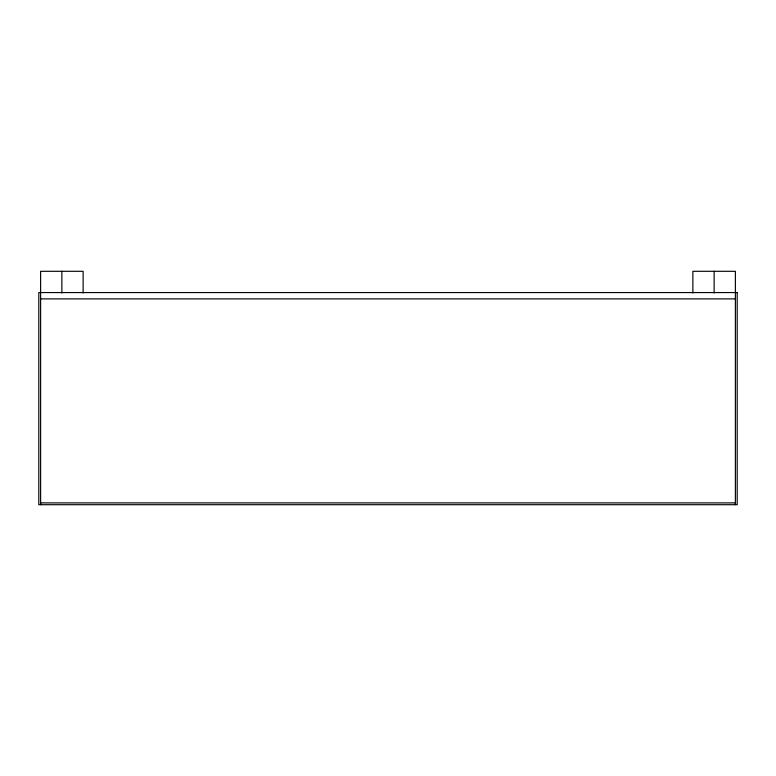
<?xml version="1.0" encoding="UTF-8"?>
<svg xmlns="http://www.w3.org/2000/svg" width="776" height="776" viewBox="0 0 776 776"><rect width="100%" height="100%" fill="white"/><g stroke="black" fill="none" stroke-linecap="round" stroke-linejoin="round"><path stroke-width="1.16" d="M40.614 298.886L735.386 298.886M40.614 502.897L735.386 502.897M735.386 504.701L735.386 271.299L692.871 271.299L692.871 293.008M714.133 271.299L714.133 293.008M83.129 293.008L83.129 271.299L40.614 271.299L40.614 504.701M61.867 271.299L61.867 293.008M737.2 292.562L38.8 292.562L38.8 504.701L737.2 504.701L737.2 292.562"/></g></svg>
